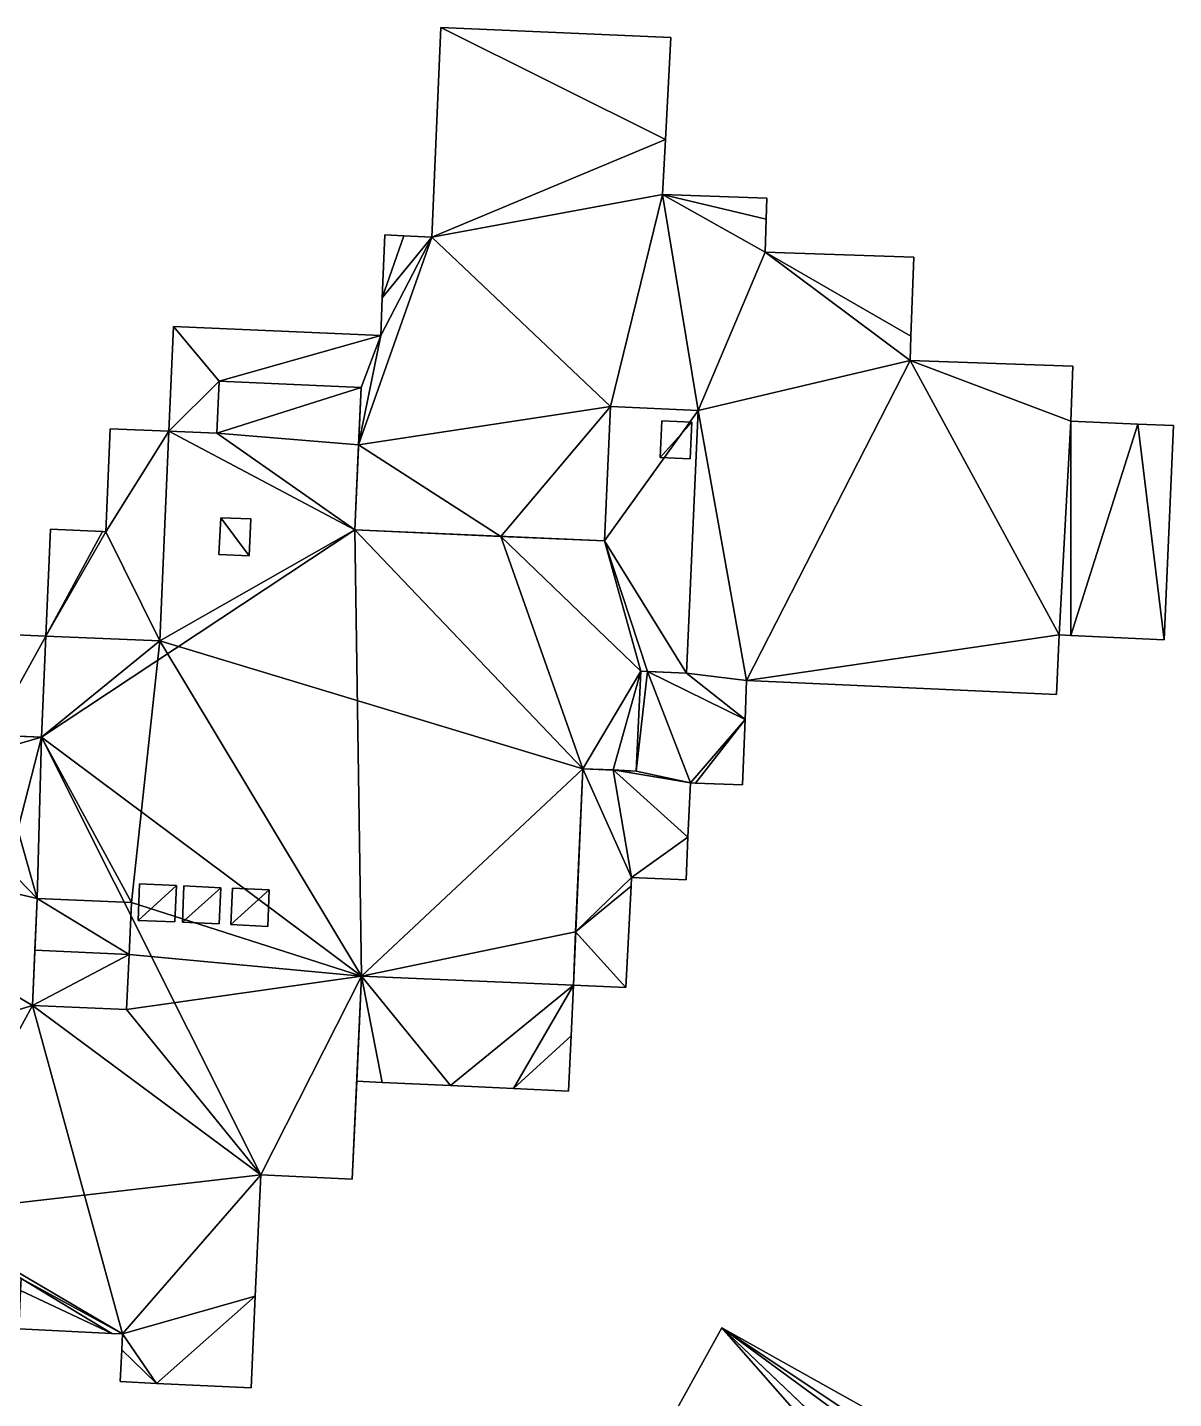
# Model space of a CAD drawing. Extents: x 2679264 to 2679716, y 1246766 to 1247183.
# Drawn here: x 2679634.96 to 2679673.5, y 1246978.55 to 1247024.66 of the extents above; entities that cross this region are included whole.
import ezdxf

# ---------------------------------------------------------------- set-up
doc = ezdxf.new("R2010")
doc.units = 0

msp = doc.modelspace()

# ---------------------------------------------------------------- linework, layer by layer
for points in [[(2679648.86, 1247024.66, 450.528), (2679656.41, 1247020.89, 450.528), (2679648.56, 1247017.61, 450.528)], [(2679648.86, 1247024.66, 450.528), (2679648.56, 1247017.61, 450.528), (2679648.56, 1247017.61, 436.413)], [(2679648.86, 1247024.66, 436.413), (2679648.86, 1247024.66, 450.528), (2679648.56, 1247017.61, 436.413)], [(2679656.41, 1247020.89, 436.413), (2679648.86, 1247024.66, 436.413), (2679648.56, 1247017.61, 436.413)], [(2679656.59, 1247024.32, 450.528), (2679656.41, 1247020.89, 450.528), (2679648.86, 1247024.66, 450.528)], [(2679656.59, 1247024.32, 450.528), (2679648.86, 1247024.66, 450.528), (2679648.86, 1247024.66, 436.413)], [(2679656.59, 1247024.32, 436.413), (2679656.59, 1247024.32, 450.528), (2679648.86, 1247024.66, 436.413)], [(2679656.41, 1247020.89, 436.413), (2679656.59, 1247024.32, 436.413), (2679648.86, 1247024.66, 436.413)], [(2679656.41, 1247020.89, 450.528), (2679656.59, 1247024.32, 450.528), (2679656.59, 1247024.32, 436.413)], [(2679656.41, 1247020.89, 436.413), (2679656.41, 1247020.89, 450.528), (2679656.59, 1247024.32, 436.413)], [(2679656.41, 1247020.89, 450.528), (2679656.31, 1247019.04, 450.528), (2679648.56, 1247017.61, 450.528)], [(2679656.31, 1247019.04, 436.413), (2679656.41, 1247020.89, 436.413), (2679648.56, 1247017.61, 436.413)], [(2679656.31, 1247019.04, 450.528), (2679656.41, 1247020.89, 450.528), (2679656.41, 1247020.89, 436.413)], [(2679656.31, 1247019.04, 436.413), (2679656.31, 1247019.04, 450.528), (2679656.41, 1247020.89, 436.413)], [(2679648.56, 1247017.61, 450.528), (2679656.31, 1247019.04, 450.528), (2679654.56, 1247011.91, 450.528)], [(2679654.56, 1247011.91, 436.413), (2679656.31, 1247019.04, 436.413), (2679648.56, 1247017.61, 436.413)], [(2679654.56, 1247011.91, 450.528), (2679656.31, 1247019.04, 450.528), (2679657.51, 1247011.78, 450.528)], [(2679654.56, 1247011.91, 436.413), (2679657.51, 1247011.78, 436.413), (2679656.31, 1247019.04, 436.413)], [(2679659.8, 1247018.21, 450.528), (2679659.77, 1247017.1, 450.528), (2679656.31, 1247019.04, 450.528)], [(2679656.31, 1247019.04, 450.528), (2679659.77, 1247017.1, 450.528), (2679657.51, 1247011.78, 450.528)], [(2679659.82, 1247018.92, 450.528), (2679659.8, 1247018.21, 450.528), (2679656.31, 1247019.04, 450.528)], [(2679659.82, 1247018.92, 450.528), (2679656.31, 1247019.04, 450.528), (2679656.31, 1247019.04, 436.413)], [(2679659.82, 1247018.92, 436.413), (2679659.82, 1247018.92, 450.528), (2679656.31, 1247019.04, 436.413)], [(2679657.51, 1247011.78, 436.413), (2679659.77, 1247017.1, 436.413), (2679656.31, 1247019.04, 436.413)], [(2679659.77, 1247017.1, 436.413), (2679659.8, 1247018.21, 436.413), (2679656.31, 1247019.04, 436.413)], [(2679659.8, 1247018.21, 436.413), (2679659.82, 1247018.92, 436.413), (2679656.31, 1247019.04, 436.413)], [(2679659.8, 1247018.21, 450.528), (2679659.82, 1247018.92, 450.528), (2679659.82, 1247018.92, 436.413)], [(2679659.8, 1247018.21, 436.413), (2679659.8, 1247018.21, 450.528), (2679659.82, 1247018.92, 436.413)], [(2679659.77, 1247017.1, 450.528), (2679659.8, 1247018.21, 450.528), (2679659.8, 1247018.21, 436.413)], [(2679659.77, 1247017.1, 436.413), (2679659.77, 1247017.1, 450.528), (2679659.8, 1247018.21, 436.413)], [(2679646.84, 1247014.3, 450.528), (2679648.56, 1247017.61, 450.528), (2679646.09, 1247010.62, 450.528)], [(2679646.09, 1247010.62, 450.528), (2679648.56, 1247017.61, 450.528), (2679654.56, 1247011.91, 450.528)], [(2679646.09, 1247010.62, 436.413), (2679654.56, 1247011.91, 436.413), (2679648.56, 1247017.61, 436.413)], [(2679646.09, 1247010.62, 436.413), (2679648.56, 1247017.61, 436.413), (2679646.84, 1247014.3, 436.413)], [(2679646.89, 1247015.57, 450.528), (2679648.56, 1247017.61, 450.528), (2679646.84, 1247014.3, 450.528)], [(2679648.56, 1247017.61, 436.413), (2679646.89, 1247015.57, 436.413), (2679646.84, 1247014.3, 436.413)], [(2679646.98, 1247017.68, 450.528), (2679647.62, 1247017.65, 450.528), (2679646.89, 1247015.57, 450.528)], [(2679646.98, 1247017.68, 450.528), (2679646.89, 1247015.57, 450.528), (2679646.89, 1247015.57, 436.413)], [(2679646.98, 1247017.68, 436.413), (2679646.98, 1247017.68, 450.528), (2679646.89, 1247015.57, 436.413)], [(2679647.62, 1247017.65, 436.413), (2679646.98, 1247017.68, 436.413), (2679646.89, 1247015.57, 436.413)], [(2679647.62, 1247017.65, 450.528), (2679648.56, 1247017.61, 450.528), (2679646.89, 1247015.57, 450.528)], [(2679648.56, 1247017.61, 436.413), (2679647.62, 1247017.65, 436.413), (2679646.89, 1247015.57, 436.413)], [(2679647.62, 1247017.65, 450.528), (2679646.98, 1247017.68, 450.528), (2679646.98, 1247017.68, 436.413)], [(2679647.62, 1247017.65, 436.413), (2679647.62, 1247017.65, 450.528), (2679646.98, 1247017.68, 436.413)], [(2679648.56, 1247017.61, 450.528), (2679647.62, 1247017.65, 450.528), (2679647.62, 1247017.65, 436.413)], [(2679648.56, 1247017.61, 436.413), (2679648.56, 1247017.61, 450.528), (2679647.62, 1247017.65, 436.413)], [(2679659.77, 1247017.1, 450.528), (2679664.64, 1247013.46, 450.528), (2679657.51, 1247011.78, 450.528)], [(2679657.51, 1247011.78, 436.413), (2679664.64, 1247013.46, 436.413), (2679659.77, 1247017.1, 436.413)], [(2679664.67, 1247014.28, 450.528), (2679664.64, 1247013.46, 450.528), (2679659.77, 1247017.1, 450.528)], [(2679664.77, 1247016.93, 450.528), (2679664.67, 1247014.28, 450.528), (2679659.77, 1247017.1, 450.528)], [(2679664.77, 1247016.93, 450.528), (2679659.77, 1247017.1, 450.528), (2679659.77, 1247017.1, 436.413)], [(2679664.77, 1247016.93, 436.413), (2679664.77, 1247016.93, 450.528), (2679659.77, 1247017.1, 436.413)], [(2679664.64, 1247013.46, 436.413), (2679664.67, 1247014.28, 436.413), (2679659.77, 1247017.1, 436.413)], [(2679664.67, 1247014.28, 436.413), (2679664.77, 1247016.93, 436.413), (2679659.77, 1247017.1, 436.413)], [(2679664.67, 1247014.28, 450.528), (2679664.77, 1247016.93, 450.528), (2679664.77, 1247016.93, 436.413)], [(2679664.67, 1247014.28, 436.413), (2679664.67, 1247014.28, 450.528), (2679664.77, 1247016.93, 436.413)], [(2679646.89, 1247015.57, 450.528), (2679646.84, 1247014.3, 450.528), (2679646.84, 1247014.3, 436.413)], [(2679646.89, 1247015.57, 436.413), (2679646.89, 1247015.57, 450.528), (2679646.84, 1247014.3, 436.413)], [(2679639.71, 1247011.08, 450.528), (2679639.87, 1247014.6, 450.528), (2679641.41, 1247012.76, 450.528)], [(2679639.87, 1247014.6, 450.528), (2679639.71, 1247011.08, 450.528), (2679639.71, 1247011.08, 436.413)], [(2679639.87, 1247014.6, 436.413), (2679639.87, 1247014.6, 450.528), (2679639.71, 1247011.08, 436.413)], [(2679639.87, 1247014.6, 436.413), (2679639.71, 1247011.08, 436.413), (2679641.41, 1247012.76, 436.413)], [(2679639.87, 1247014.6, 450.528), (2679646.84, 1247014.3, 450.528), (2679641.41, 1247012.76, 450.528)], [(2679646.84, 1247014.3, 450.528), (2679639.87, 1247014.6, 450.528), (2679639.87, 1247014.6, 436.413)], [(2679646.84, 1247014.3, 436.413), (2679646.84, 1247014.3, 450.528), (2679639.87, 1247014.6, 436.413)], [(2679646.84, 1247014.3, 436.413), (2679639.87, 1247014.6, 436.413), (2679641.41, 1247012.76, 436.413)], [(2679641.41, 1247012.76, 450.528), (2679646.84, 1247014.3, 450.528), (2679646.18, 1247012.55, 450.528)], [(2679646.18, 1247012.55, 436.413), (2679646.84, 1247014.3, 436.413), (2679641.41, 1247012.76, 436.413)], [(2679646.18, 1247012.55, 450.528), (2679646.84, 1247014.3, 450.528), (2679646.09, 1247010.62, 450.528)], [(2679646.18, 1247012.55, 436.413), (2679646.09, 1247010.62, 436.413), (2679646.84, 1247014.3, 436.413)], [(2679664.64, 1247013.46, 450.528), (2679664.67, 1247014.28, 450.528), (2679664.67, 1247014.28, 436.413)], [(2679664.64, 1247013.46, 436.413), (2679664.64, 1247013.46, 450.528), (2679664.67, 1247014.28, 436.413)], [(2679657.51, 1247011.78, 450.528), (2679664.64, 1247013.46, 450.528), (2679659.14, 1247002.7, 450.528)], [(2679657.51, 1247011.78, 436.413), (2679659.14, 1247002.7, 436.413), (2679664.64, 1247013.46, 436.413)], [(2679659.14, 1247002.7, 450.528), (2679664.64, 1247013.46, 450.528), (2679669.65, 1247004.23, 450.528)], [(2679659.14, 1247002.7, 436.413), (2679669.65, 1247004.23, 436.413), (2679664.64, 1247013.46, 436.413)], [(2679670.11, 1247013.27, 450.528), (2679670.05, 1247011.42, 450.528), (2679664.64, 1247013.46, 450.528)], [(2679664.64, 1247013.46, 450.528), (2679670.05, 1247011.42, 450.528), (2679669.65, 1247004.23, 450.528)], [(2679670.11, 1247013.27, 450.528), (2679664.64, 1247013.46, 450.528), (2679664.64, 1247013.46, 436.413)], [(2679670.11, 1247013.27, 436.413), (2679670.11, 1247013.27, 450.528), (2679664.64, 1247013.46, 436.413)], [(2679669.65, 1247004.23, 436.413), (2679670.05, 1247011.42, 436.413), (2679664.64, 1247013.46, 436.413)], [(2679670.05, 1247011.42, 436.413), (2679670.11, 1247013.27, 436.413), (2679664.64, 1247013.46, 436.413)], [(2679670.05, 1247011.42, 450.528), (2679670.11, 1247013.27, 450.528), (2679670.11, 1247013.27, 436.413)], [(2679670.05, 1247011.42, 436.413), (2679670.05, 1247011.42, 450.528), (2679670.11, 1247013.27, 436.413)], [(2679641.33, 1247011.01, 450.528), (2679639.71, 1247011.08, 450.528), (2679641.41, 1247012.76, 450.528)], [(2679639.71, 1247011.08, 436.413), (2679641.33, 1247011.01, 436.413), (2679641.41, 1247012.76, 436.413)], [(2679641.41, 1247012.76, 453.319), (2679646.18, 1247012.55, 453.319), (2679641.33, 1247011.01, 453.319)], [(2679641.41, 1247012.76, 450.528), (2679641.41, 1247012.76, 453.319), (2679641.33, 1247011.01, 453.319)], [(2679641.33, 1247011.01, 450.528), (2679641.41, 1247012.76, 450.528), (2679641.33, 1247011.01, 453.319)], [(2679646.18, 1247012.55, 436.413), (2679641.41, 1247012.76, 436.413), (2679641.33, 1247011.01, 436.413)], [(2679646.18, 1247012.55, 450.528), (2679646.18, 1247012.55, 453.319), (2679641.41, 1247012.76, 453.319)], [(2679641.41, 1247012.76, 450.528), (2679646.18, 1247012.55, 450.528), (2679641.41, 1247012.76, 453.319)], [(2679646.09, 1247010.62, 453.319), (2679641.33, 1247011.01, 453.319), (2679646.18, 1247012.55, 453.319)], [(2679646.09, 1247010.62, 436.413), (2679646.18, 1247012.55, 436.413), (2679641.33, 1247011.01, 436.413)], [(2679646.18, 1247012.55, 450.528), (2679645.97, 1247007.76, 450.528), (2679645.97, 1247007.76, 453.319)], [(2679646.18, 1247012.55, 453.319), (2679646.18, 1247012.55, 450.528), (2679645.97, 1247007.76, 453.319)], [(2679650.88, 1247007.54, 450.528), (2679646.09, 1247010.62, 450.528), (2679654.56, 1247011.91, 450.528)], [(2679646.09, 1247010.62, 436.413), (2679650.88, 1247007.54, 436.413), (2679654.56, 1247011.91, 436.413)], [(2679654.36, 1247007.39, 450.528), (2679650.88, 1247007.54, 450.528), (2679654.56, 1247011.91, 450.528)], [(2679650.88, 1247007.54, 436.413), (2679654.36, 1247007.39, 436.413), (2679654.56, 1247011.91, 436.413)], [(2679654.56, 1247011.91, 453.319), (2679657.51, 1247011.78, 453.319), (2679654.36, 1247007.39, 453.319)], [(2679654.56, 1247011.91, 450.528), (2679654.56, 1247011.91, 453.319), (2679654.36, 1247007.39, 453.319)], [(2679654.36, 1247007.39, 450.528), (2679654.56, 1247011.91, 450.528), (2679654.36, 1247007.39, 453.319)], [(2679657.51, 1247011.78, 436.413), (2679654.56, 1247011.91, 436.413), (2679654.36, 1247007.39, 436.413)], [(2679657.51, 1247011.78, 453.319), (2679657.12, 1247002.95, 453.319), (2679654.36, 1247007.39, 453.319)], [(2679657.12, 1247002.95, 436.413), (2679657.51, 1247011.78, 436.413), (2679654.36, 1247007.39, 436.413)], [(2679657.51, 1247011.78, 450.528), (2679657.51, 1247011.78, 453.319), (2679654.56, 1247011.91, 453.319)], [(2679654.56, 1247011.91, 450.528), (2679657.51, 1247011.78, 450.528), (2679654.56, 1247011.91, 453.319)], [(2679657.12, 1247002.95, 450.528), (2679657.51, 1247011.78, 450.528), (2679659.14, 1247002.7, 450.528)], [(2679657.51, 1247011.78, 436.413), (2679657.12, 1247002.95, 436.413), (2679659.14, 1247002.7, 436.413)], [(2679657.12, 1247002.95, 450.528), (2679657.12, 1247002.95, 453.319), (2679657.51, 1247011.78, 453.319)], [(2679657.51, 1247011.78, 450.528), (2679657.12, 1247002.95, 450.528), (2679657.51, 1247011.78, 453.319)], [(2679656.23, 1247010.2, 453.89), (2679656.29, 1247011.43, 453.89), (2679657.3, 1247011.39, 453.89)], [(2679656.23, 1247010.2, 453.89), (2679656.29, 1247011.43, 453.319), (2679656.29, 1247011.43, 453.89)], [(2679656.23, 1247010.2, 453.89), (2679656.23, 1247010.2, 453.319), (2679656.29, 1247011.43, 453.319)], [(2679657.24, 1247010.15, 453.89), (2679656.23, 1247010.2, 453.89), (2679657.3, 1247011.39, 453.89)], [(2679656.29, 1247011.43, 453.89), (2679657.3, 1247011.39, 453.319), (2679657.3, 1247011.39, 453.89)], [(2679656.29, 1247011.43, 453.89), (2679656.29, 1247011.43, 453.319), (2679657.3, 1247011.39, 453.319)], [(2679657.3, 1247011.39, 453.89), (2679657.24, 1247010.15, 453.319), (2679657.24, 1247010.15, 453.89)], [(2679657.3, 1247011.39, 453.89), (2679657.3, 1247011.39, 453.319), (2679657.24, 1247010.15, 453.319)], [(2679669.65, 1247004.23, 450.528), (2679670.05, 1247011.42, 450.528), (2679670.05, 1247004.21, 450.528)], [(2679669.65, 1247004.23, 436.413), (2679670.05, 1247004.21, 436.413), (2679670.05, 1247011.42, 436.413)], [(2679670.05, 1247011.42, 450.528), (2679672.3, 1247011.32, 450.528), (2679670.05, 1247004.21, 450.528)], [(2679672.3, 1247011.32, 450.528), (2679670.05, 1247011.42, 450.528), (2679670.05, 1247011.42, 436.413)], [(2679672.3, 1247011.32, 436.413), (2679672.3, 1247011.32, 450.528), (2679670.05, 1247011.42, 436.413)], [(2679670.05, 1247004.21, 436.413), (2679672.3, 1247011.32, 436.413), (2679670.05, 1247011.42, 436.413)], [(2679670.05, 1247004.21, 450.528), (2679672.3, 1247011.32, 450.528), (2679673.18, 1247004.07, 450.528)], [(2679670.05, 1247004.21, 436.413), (2679673.18, 1247004.07, 436.413), (2679672.3, 1247011.32, 436.413)], [(2679672.3, 1247011.32, 450.528), (2679673.5, 1247011.27, 450.528), (2679673.18, 1247004.07, 450.528)], [(2679673.5, 1247011.27, 450.528), (2679672.3, 1247011.32, 450.528), (2679672.3, 1247011.32, 436.413)], [(2679673.5, 1247011.27, 436.413), (2679673.5, 1247011.27, 450.528), (2679672.3, 1247011.32, 436.413)], [(2679673.18, 1247004.07, 436.413), (2679673.5, 1247011.27, 436.413), (2679672.3, 1247011.32, 436.413)], [(2679637.59, 1247007.7, 450.528), (2679637.74, 1247011.16, 450.528), (2679639.71, 1247011.08, 450.528)], [(2679637.74, 1247011.16, 450.528), (2679637.59, 1247007.7, 450.528), (2679637.59, 1247007.7, 436.413)], [(2679637.74, 1247011.16, 436.413), (2679637.74, 1247011.16, 450.528), (2679637.59, 1247007.7, 436.413)], [(2679639.71, 1247011.08, 436.413), (2679637.74, 1247011.16, 436.413), (2679637.59, 1247007.7, 436.413)], [(2679639.41, 1247004.03, 450.528), (2679637.59, 1247007.7, 450.528), (2679639.71, 1247011.08, 450.528)], [(2679639.41, 1247004.03, 436.413), (2679639.71, 1247011.08, 436.413), (2679637.59, 1247007.7, 436.413)], [(2679639.71, 1247011.08, 450.528), (2679637.74, 1247011.16, 450.528), (2679637.74, 1247011.16, 436.413)], [(2679639.71, 1247011.08, 436.413), (2679639.71, 1247011.08, 450.528), (2679637.74, 1247011.16, 436.413)], [(2679639.41, 1247004.03, 453.319), (2679639.71, 1247011.08, 453.319), (2679645.97, 1247007.76, 453.319)], [(2679639.71, 1247011.08, 450.528), (2679639.71, 1247011.08, 453.319), (2679639.41, 1247004.03, 453.319)], [(2679639.41, 1247004.03, 450.528), (2679639.71, 1247011.08, 450.528), (2679639.41, 1247004.03, 453.319)], [(2679645.97, 1247007.76, 436.413), (2679639.71, 1247011.08, 436.413), (2679639.41, 1247004.03, 436.413)], [(2679639.71, 1247011.08, 453.319), (2679641.33, 1247011.01, 453.319), (2679645.97, 1247007.76, 453.319)], [(2679641.33, 1247011.01, 450.528), (2679641.33, 1247011.01, 453.319), (2679639.71, 1247011.08, 453.319)], [(2679639.71, 1247011.08, 450.528), (2679641.33, 1247011.01, 450.528), (2679639.71, 1247011.08, 453.319)], [(2679645.97, 1247007.76, 436.413), (2679641.33, 1247011.01, 436.413), (2679639.71, 1247011.08, 436.413)], [(2679641.33, 1247011.01, 453.319), (2679646.09, 1247010.62, 453.319), (2679645.97, 1247007.76, 453.319)], [(2679645.97, 1247007.76, 436.413), (2679646.09, 1247010.62, 436.413), (2679641.33, 1247011.01, 436.413)], [(2679673.18, 1247004.07, 450.528), (2679673.5, 1247011.27, 450.528), (2679673.5, 1247011.27, 436.413)], [(2679673.18, 1247004.07, 436.413), (2679673.18, 1247004.07, 450.528), (2679673.5, 1247011.27, 436.413)], [(2679645.97, 1247007.76, 450.528), (2679646.09, 1247010.62, 450.528), (2679650.88, 1247007.54, 450.528)], [(2679646.09, 1247010.62, 436.413), (2679645.97, 1247007.76, 436.413), (2679650.88, 1247007.54, 436.413)], [(2679657.24, 1247010.15, 453.89), (2679656.23, 1247010.2, 453.319), (2679656.23, 1247010.2, 453.89)], [(2679657.24, 1247010.15, 453.89), (2679657.24, 1247010.15, 453.319), (2679656.23, 1247010.2, 453.319)], [(2679641.4, 1247006.93, 453.89), (2679641.46, 1247008.17, 453.89), (2679642.41, 1247006.89, 453.89)], [(2679641.4, 1247006.93, 453.89), (2679641.46, 1247008.17, 453.319), (2679641.46, 1247008.17, 453.89)], [(2679641.4, 1247006.93, 453.89), (2679641.4, 1247006.93, 453.319), (2679641.46, 1247008.17, 453.319)], [(2679641.46, 1247008.17, 453.89), (2679642.47, 1247008.13, 453.89), (2679642.41, 1247006.89, 453.89)], [(2679641.46, 1247008.17, 453.89), (2679642.47, 1247008.13, 453.319), (2679642.47, 1247008.13, 453.89)], [(2679641.46, 1247008.17, 453.89), (2679641.46, 1247008.17, 453.319), (2679642.47, 1247008.13, 453.319)], [(2679642.47, 1247008.13, 453.89), (2679642.41, 1247006.89, 453.319), (2679642.41, 1247006.89, 453.89)], [(2679642.47, 1247008.13, 453.89), (2679642.47, 1247008.13, 453.319), (2679642.41, 1247006.89, 453.319)], [(2679646.19, 1246992.75, 436.413), (2679645.97, 1247007.76, 436.413), (2679635.43, 1247000.79, 436.413)], [(2679645.97, 1247007.76, 436.413), (2679639.41, 1247004.03, 436.413), (2679635.43, 1247000.79, 436.413)], [(2679635.73, 1247007.79, 450.528), (2679637.48, 1247007.71, 450.528), (2679635.58, 1247004.19, 450.528)], [(2679635.73, 1247007.79, 450.528), (2679635.58, 1247004.19, 450.528), (2679635.73, 1247007.79, 436.413)], [(2679635.58, 1247004.19, 450.528), (2679635.58, 1247004.19, 436.413), (2679635.73, 1247007.79, 436.413)], [(2679635.58, 1247004.19, 436.413), (2679637.48, 1247007.71, 436.413), (2679635.73, 1247007.79, 436.413)], [(2679637.48, 1247007.71, 450.528), (2679637.59, 1247007.7, 450.528), (2679635.58, 1247004.19, 450.528)], [(2679635.58, 1247004.19, 436.413), (2679637.59, 1247007.7, 436.413), (2679637.48, 1247007.71, 436.413)], [(2679635.58, 1247004.19, 450.528), (2679637.59, 1247007.7, 450.528), (2679639.41, 1247004.03, 450.528)], [(2679635.58, 1247004.19, 436.413), (2679639.41, 1247004.03, 436.413), (2679637.59, 1247007.7, 436.413)], [(2679637.48, 1247007.71, 450.528), (2679635.73, 1247007.79, 450.528), (2679635.73, 1247007.79, 436.413)], [(2679637.48, 1247007.71, 436.413), (2679637.48, 1247007.71, 450.528), (2679635.73, 1247007.79, 436.413)], [(2679637.59, 1247007.7, 450.528), (2679637.48, 1247007.71, 450.528), (2679637.48, 1247007.71, 436.413)], [(2679637.59, 1247007.7, 436.413), (2679637.59, 1247007.7, 450.528), (2679637.48, 1247007.71, 436.413)], [(2679645.97, 1247007.76, 453.319), (2679653.63, 1246999.73, 453.319), (2679639.41, 1247004.03, 453.319)], [(2679653.63, 1246999.73, 453.319), (2679645.97, 1247007.76, 453.319), (2679650.88, 1247007.54, 453.319)], [(2679645.97, 1247007.76, 450.528), (2679654.36, 1247007.39, 450.528), (2679654.36, 1247007.39, 453.319)], [(2679645.97, 1247007.76, 453.319), (2679645.97, 1247007.76, 450.528), (2679654.36, 1247007.39, 453.319)], [(2679646.19, 1246992.75, 436.413), (2679653.63, 1246999.73, 436.413), (2679645.97, 1247007.76, 436.413)], [(2679653.63, 1246999.73, 436.413), (2679650.88, 1247007.54, 436.413), (2679645.97, 1247007.76, 436.413)], [(2679655.58, 1247003.01, 453.319), (2679650.88, 1247007.54, 453.319), (2679654.36, 1247007.39, 453.319)], [(2679650.88, 1247007.54, 453.319), (2679655.58, 1247003.01, 453.319), (2679653.63, 1246999.73, 453.319)], [(2679653.63, 1246999.73, 436.413), (2679655.58, 1247003.01, 436.413), (2679650.88, 1247007.54, 436.413)], [(2679655.58, 1247003.01, 436.413), (2679654.36, 1247007.39, 436.413), (2679650.88, 1247007.54, 436.413)], [(2679655.81, 1247003, 453.319), (2679655.58, 1247003.01, 453.319), (2679654.36, 1247007.39, 453.319)], [(2679657.12, 1247002.95, 453.319), (2679655.81, 1247003, 453.319), (2679654.36, 1247007.39, 453.319)], [(2679655.58, 1247003.01, 436.413), (2679655.81, 1247003, 436.413), (2679654.36, 1247007.39, 436.413)], [(2679655.81, 1247003, 436.413), (2679657.12, 1247002.95, 436.413), (2679654.36, 1247007.39, 436.413)], [(2679642.41, 1247006.89, 453.89), (2679641.4, 1247006.93, 453.319), (2679641.4, 1247006.93, 453.89)], [(2679642.41, 1247006.89, 453.89), (2679642.41, 1247006.89, 453.319), (2679641.4, 1247006.93, 453.319)], [(2679633.82, 1247004.27, 450.528), (2679635.58, 1247004.19, 450.528), (2679633.73, 1247000.86, 450.528)], [(2679635.58, 1247004.19, 436.413), (2679633.82, 1247004.27, 436.413), (2679633.73, 1247000.86, 436.413)], [(2679635.58, 1247004.19, 450.528), (2679635.43, 1247000.79, 450.528), (2679633.73, 1247000.86, 450.528)], [(2679635.58, 1247004.19, 436.413), (2679633.73, 1247000.86, 436.413), (2679635.43, 1247000.79, 436.413)], [(2679635.58, 1247004.19, 450.528), (2679633.82, 1247004.27, 450.528), (2679633.82, 1247004.27, 436.413)], [(2679635.58, 1247004.19, 436.413), (2679635.58, 1247004.19, 450.528), (2679633.82, 1247004.27, 436.413)], [(2679639.41, 1247004.03, 453.319), (2679635.43, 1247000.79, 453.319), (2679635.58, 1247004.19, 453.319)], [(2679635.58, 1247004.19, 450.528), (2679635.58, 1247004.19, 453.319), (2679635.43, 1247000.79, 453.319)], [(2679635.43, 1247000.79, 450.528), (2679635.58, 1247004.19, 450.528), (2679635.43, 1247000.79, 453.319)], [(2679639.41, 1247004.03, 436.413), (2679635.58, 1247004.19, 436.413), (2679635.43, 1247000.79, 436.413)], [(2679638.46, 1246995.23, 453.319), (2679635.43, 1247000.79, 453.319), (2679639.41, 1247004.03, 453.319)], [(2679639.41, 1247004.03, 450.528), (2679639.41, 1247004.03, 453.319), (2679635.58, 1247004.19, 453.319)], [(2679635.58, 1247004.19, 450.528), (2679639.41, 1247004.03, 450.528), (2679635.58, 1247004.19, 453.319)], [(2679639.41, 1247004.03, 453.319), (2679646.19, 1246992.75, 453.319), (2679638.46, 1246995.23, 453.319)], [(2679646.19, 1246992.75, 453.319), (2679639.41, 1247004.03, 453.319), (2679653.63, 1246999.73, 453.319)], [(2679669.56, 1247002.23, 450.528), (2679659.14, 1247002.7, 450.528), (2679669.65, 1247004.23, 450.528)], [(2679659.14, 1247002.7, 436.413), (2679669.56, 1247002.23, 436.413), (2679669.65, 1247004.23, 436.413)], [(2679669.56, 1247002.23, 450.528), (2679669.65, 1247004.23, 450.528), (2679669.65, 1247004.23, 436.413)], [(2679669.56, 1247002.23, 436.413), (2679669.56, 1247002.23, 450.528), (2679669.65, 1247004.23, 436.413)], [(2679669.65, 1247004.23, 450.528), (2679670.05, 1247004.21, 450.528), (2679670.05, 1247004.21, 436.413)], [(2679669.65, 1247004.23, 436.413), (2679669.65, 1247004.23, 450.528), (2679670.05, 1247004.21, 436.413)], [(2679670.05, 1247004.21, 450.528), (2679673.18, 1247004.07, 450.528), (2679673.18, 1247004.07, 436.413)], [(2679670.05, 1247004.21, 436.413), (2679670.05, 1247004.21, 450.528), (2679673.18, 1247004.07, 436.413)], [(2679654.65, 1246999.69, 453.319), (2679653.63, 1246999.73, 453.319), (2679655.58, 1247003.01, 453.319)], [(2679653.63, 1246999.73, 436.413), (2679654.65, 1246999.69, 436.413), (2679655.58, 1247003.01, 436.413)], [(2679655.43, 1246999.65, 453.319), (2679654.65, 1246999.69, 453.319), (2679655.58, 1247003.01, 453.319)], [(2679654.65, 1246999.69, 436.413), (2679655.43, 1246999.65, 436.413), (2679655.58, 1247003.01, 436.413)], [(2679655.58, 1247003.01, 450.528), (2679655.81, 1247003, 450.528), (2679655.43, 1246999.65, 450.528)], [(2679655.81, 1247003, 436.413), (2679655.58, 1247003.01, 436.413), (2679655.43, 1246999.65, 436.413)], [(2679655.43, 1246999.65, 450.528), (2679655.43, 1246999.65, 453.319), (2679655.58, 1247003.01, 453.319)], [(2679655.58, 1247003.01, 450.528), (2679655.43, 1246999.65, 450.528), (2679655.58, 1247003.01, 453.319)], [(2679655.43, 1246999.65, 450.528), (2679655.81, 1247003, 450.528), (2679657.25, 1246999.26, 450.528)], [(2679655.81, 1247003, 436.413), (2679655.43, 1246999.65, 436.413), (2679657.25, 1246999.26, 436.413)], [(2679657.12, 1247002.95, 450.528), (2679655.58, 1247003.01, 450.528), (2679655.58, 1247003.01, 453.319)], [(2679657.12, 1247002.95, 453.319), (2679657.12, 1247002.95, 450.528), (2679655.58, 1247003.01, 453.319)], [(2679655.81, 1247003, 450.528), (2679657.12, 1247002.95, 450.528), (2679659.09, 1247001.39, 450.528)], [(2679657.25, 1246999.26, 450.528), (2679655.81, 1247003, 450.528), (2679659.09, 1247001.39, 450.528)], [(2679657.12, 1247002.95, 436.413), (2679655.81, 1247003, 436.413), (2679659.09, 1247001.39, 436.413)], [(2679655.81, 1247003, 436.413), (2679657.25, 1246999.26, 436.413), (2679659.09, 1247001.39, 436.413)], [(2679659.09, 1247001.39, 450.528), (2679657.12, 1247002.95, 450.528), (2679659.14, 1247002.7, 450.528)], [(2679657.12, 1247002.95, 436.413), (2679659.09, 1247001.39, 436.413), (2679659.14, 1247002.7, 436.413)], [(2679659.09, 1247001.39, 450.528), (2679659.14, 1247002.7, 450.528), (2679659.14, 1247002.7, 436.413)], [(2679659.09, 1247001.39, 436.413), (2679659.09, 1247001.39, 450.528), (2679659.14, 1247002.7, 436.413)], [(2679659.14, 1247002.7, 450.528), (2679669.56, 1247002.23, 450.528), (2679669.56, 1247002.23, 436.413)], [(2679659.14, 1247002.7, 436.413), (2679659.14, 1247002.7, 450.528), (2679669.56, 1247002.23, 436.413)], [(2679625.12, 1247001.24, 453.319), (2679633.73, 1247000.86, 450.528), (2679635.43, 1247000.79, 453.319)], [(2679657.42, 1246999.25, 450.528), (2679657.25, 1246999.26, 450.528), (2679659.09, 1247001.39, 450.528)], [(2679657.25, 1246999.26, 436.413), (2679657.42, 1246999.25, 436.413), (2679659.09, 1247001.39, 436.413)], [(2679659, 1246999.19, 450.528), (2679657.42, 1246999.25, 450.528), (2679659.09, 1247001.39, 450.528)], [(2679657.42, 1246999.25, 436.413), (2679659, 1246999.19, 436.413), (2679659.09, 1247001.39, 436.413)], [(2679659, 1246999.19, 450.528), (2679659.09, 1247001.39, 450.528), (2679659.09, 1247001.39, 436.413)], [(2679659, 1246999.19, 436.413), (2679659, 1246999.19, 450.528), (2679659.09, 1247001.39, 436.413)], [(2679624.98, 1246997.77, 453.319), (2679629.79, 1247001.04, 453.319), (2679635.29, 1246995.37, 453.319)], [(2679635.43, 1247000.79, 436.413), (2679633.73, 1247000.86, 436.413), (2679624.98, 1246997.77, 436.413)], [(2679631.31, 1246984.75, 436.413), (2679635.43, 1247000.79, 436.413), (2679624.98, 1246997.77, 436.413)], [(2679635.29, 1246995.37, 453.319), (2679629.79, 1247001.04, 453.319), (2679633.73, 1247000.86, 453.319)], [(2679631.31, 1246984.75, 436.413), (2679642.81, 1246986.07, 436.413), (2679635.43, 1247000.79, 436.413)], [(2679635.29, 1246995.37, 453.319), (2679633.73, 1247000.86, 453.319), (2679635.43, 1247000.79, 453.319)], [(2679633.73, 1247000.86, 450.528), (2679635.43, 1247000.79, 450.528), (2679635.43, 1247000.79, 453.319)], [(2679638.46, 1246995.23, 453.319), (2679635.29, 1246995.37, 453.319), (2679635.43, 1247000.79, 453.319)], [(2679642.81, 1246986.07, 436.413), (2679646.19, 1246992.75, 436.413), (2679635.43, 1247000.79, 436.413)], [(2679653.39, 1246994.25, 453.319), (2679646.19, 1246992.75, 453.319), (2679653.63, 1246999.73, 453.319)], [(2679646.19, 1246992.75, 436.413), (2679653.39, 1246994.25, 436.413), (2679653.63, 1246999.73, 436.413)], [(2679653.63, 1246999.73, 450.528), (2679653.32, 1246992.45, 450.528), (2679653.32, 1246992.45, 453.319)], [(2679653.63, 1246999.73, 453.319), (2679653.63, 1246999.73, 450.528), (2679653.32, 1246992.45, 453.319)], [(2679653.39, 1246994.25, 450.528), (2679653.63, 1246999.73, 450.528), (2679655.27, 1246996.07, 450.528)], [(2679653.63, 1246999.73, 436.413), (2679653.39, 1246994.25, 436.413), (2679655.27, 1246996.07, 436.413)], [(2679653.63, 1246999.73, 450.528), (2679654.65, 1246999.69, 450.528), (2679655.27, 1246996.07, 450.528)], [(2679654.65, 1246999.69, 436.413), (2679653.63, 1246999.73, 436.413), (2679655.27, 1246996.07, 436.413)], [(2679655.43, 1246999.65, 450.528), (2679653.63, 1246999.73, 450.528), (2679653.63, 1246999.73, 453.319)], [(2679655.43, 1246999.65, 453.319), (2679655.43, 1246999.65, 450.528), (2679653.63, 1246999.73, 453.319)], [(2679654.65, 1246999.69, 450.528), (2679655.43, 1246999.65, 450.528), (2679657.25, 1246999.26, 450.528)], [(2679655.27, 1246996.07, 450.528), (2679654.65, 1246999.69, 450.528), (2679657.17, 1246997.43, 450.528)], [(2679657.17, 1246997.43, 450.528), (2679654.65, 1246999.69, 450.528), (2679657.25, 1246999.26, 450.528)], [(2679655.43, 1246999.65, 436.413), (2679654.65, 1246999.69, 436.413), (2679657.25, 1246999.26, 436.413)], [(2679654.65, 1246999.69, 436.413), (2679655.27, 1246996.07, 436.413), (2679657.17, 1246997.43, 436.413)], [(2679654.65, 1246999.69, 436.413), (2679657.17, 1246997.43, 436.413), (2679657.25, 1246999.26, 436.413)], [(2679657.17, 1246997.43, 450.528), (2679657.25, 1246999.26, 450.528), (2679657.25, 1246999.26, 436.413)], [(2679657.17, 1246997.43, 436.413), (2679657.17, 1246997.43, 450.528), (2679657.25, 1246999.26, 436.413)], [(2679657.25, 1246999.26, 450.528), (2679657.42, 1246999.25, 450.528), (2679657.42, 1246999.25, 436.413)], [(2679657.25, 1246999.26, 436.413), (2679657.25, 1246999.26, 450.528), (2679657.42, 1246999.25, 436.413)], [(2679657.42, 1246999.25, 450.528), (2679659, 1246999.19, 450.528), (2679659, 1246999.19, 436.413)], [(2679657.42, 1246999.25, 436.413), (2679657.42, 1246999.25, 450.528), (2679659, 1246999.19, 436.413)], [(2679624.98, 1246997.77, 453.319), (2679635.13, 1246991.77, 453.319), (2679624.3, 1246988.51, 453.319)], [(2679635.29, 1246995.37, 453.319), (2679635.13, 1246991.77, 453.319), (2679624.98, 1246997.77, 453.319)], [(2679657.11, 1246995.99, 450.528), (2679655.27, 1246996.07, 450.528), (2679657.17, 1246997.43, 450.528)], [(2679655.27, 1246996.07, 436.413), (2679657.11, 1246995.99, 436.413), (2679657.17, 1246997.43, 436.413)], [(2679657.11, 1246995.99, 450.528), (2679657.17, 1246997.43, 450.528), (2679657.17, 1246997.43, 436.413)], [(2679657.11, 1246995.99, 436.413), (2679657.11, 1246995.99, 450.528), (2679657.17, 1246997.43, 436.413)], [(2679638.73, 1246995.86, 453.632), (2679639.97, 1246995.8, 453.632), (2679638.68, 1246994.63, 453.632)], [(2679638.68, 1246994.63, 453.632), (2679638.73, 1246995.86, 453.319), (2679638.73, 1246995.86, 453.632)], [(2679638.68, 1246994.63, 453.632), (2679638.68, 1246994.63, 453.319), (2679638.73, 1246995.86, 453.319)], [(2679639.97, 1246995.8, 453.632), (2679639.92, 1246994.58, 453.632), (2679638.68, 1246994.63, 453.632)], [(2679638.73, 1246995.86, 453.632), (2679639.97, 1246995.8, 453.319), (2679639.97, 1246995.8, 453.632)], [(2679638.73, 1246995.86, 453.632), (2679638.73, 1246995.86, 453.319), (2679639.97, 1246995.8, 453.319)], [(2679639.97, 1246995.8, 453.632), (2679639.92, 1246994.58, 453.319), (2679639.92, 1246994.58, 453.632)], [(2679639.97, 1246995.8, 453.632), (2679639.97, 1246995.8, 453.319), (2679639.92, 1246994.58, 453.319)], [(2679640.22, 1246995.79, 453.632), (2679641.46, 1246995.73, 453.632), (2679640.17, 1246994.57, 453.632)], [(2679640.17, 1246994.57, 453.632), (2679640.22, 1246995.79, 453.319), (2679640.22, 1246995.79, 453.632)], [(2679640.17, 1246994.57, 453.632), (2679640.17, 1246994.57, 453.319), (2679640.22, 1246995.79, 453.319)], [(2679641.46, 1246995.73, 453.632), (2679641.41, 1246994.51, 453.632), (2679640.17, 1246994.57, 453.632)], [(2679640.22, 1246995.79, 453.632), (2679641.46, 1246995.73, 453.319), (2679641.46, 1246995.73, 453.632)], [(2679640.22, 1246995.79, 453.632), (2679640.22, 1246995.79, 453.319), (2679641.46, 1246995.73, 453.319)], [(2679641.46, 1246995.73, 453.632), (2679641.41, 1246994.51, 453.319), (2679641.41, 1246994.51, 453.632)], [(2679641.46, 1246995.73, 453.632), (2679641.46, 1246995.73, 453.319), (2679641.41, 1246994.51, 453.319)], [(2679641.85, 1246995.71, 453.632), (2679643.09, 1246995.66, 453.632), (2679641.8, 1246994.49, 453.632)], [(2679641.8, 1246994.49, 453.632), (2679641.85, 1246995.71, 453.319), (2679641.85, 1246995.71, 453.632)], [(2679641.8, 1246994.49, 453.632), (2679641.8, 1246994.49, 453.319), (2679641.85, 1246995.71, 453.319)], [(2679643.09, 1246995.66, 453.632), (2679643.04, 1246994.43, 453.632), (2679641.8, 1246994.49, 453.632)], [(2679641.85, 1246995.71, 453.632), (2679643.09, 1246995.66, 453.319), (2679643.09, 1246995.66, 453.632)], [(2679641.85, 1246995.71, 453.632), (2679641.85, 1246995.71, 453.319), (2679643.09, 1246995.66, 453.319)], [(2679643.09, 1246995.66, 453.632), (2679643.04, 1246994.43, 453.319), (2679643.04, 1246994.43, 453.632)], [(2679643.09, 1246995.66, 453.632), (2679643.09, 1246995.66, 453.319), (2679643.04, 1246994.43, 453.319)], [(2679655.26, 1246995.78, 450.528), (2679653.39, 1246994.25, 450.528), (2679655.27, 1246996.07, 450.528)], [(2679653.39, 1246994.25, 436.413), (2679655.26, 1246995.78, 436.413), (2679655.27, 1246996.07, 436.413)], [(2679655.08, 1246992.37, 450.528), (2679653.39, 1246994.25, 450.528), (2679655.26, 1246995.78, 450.528)], [(2679653.39, 1246994.25, 436.413), (2679655.08, 1246992.37, 436.413), (2679655.26, 1246995.78, 436.413)], [(2679655.08, 1246992.37, 450.528), (2679655.26, 1246995.78, 450.528), (2679655.26, 1246995.78, 436.413)], [(2679655.08, 1246992.37, 436.413), (2679655.08, 1246992.37, 450.528), (2679655.26, 1246995.78, 436.413)], [(2679655.26, 1246995.78, 450.528), (2679655.27, 1246996.07, 450.528), (2679655.27, 1246996.07, 436.413)], [(2679655.26, 1246995.78, 436.413), (2679655.26, 1246995.78, 450.528), (2679655.27, 1246996.07, 436.413)], [(2679655.27, 1246996.07, 450.528), (2679657.11, 1246995.99, 450.528), (2679657.11, 1246995.99, 436.413)], [(2679655.27, 1246996.07, 436.413), (2679655.27, 1246996.07, 450.528), (2679657.11, 1246995.99, 436.413)], [(2679635.21, 1246993.63, 455.96), (2679635.29, 1246995.37, 455.96), (2679638.38, 1246993.48, 455.96)], [(2679635.21, 1246993.63, 455.96), (2679635.29, 1246995.37, 453.319), (2679635.29, 1246995.37, 455.96)], [(2679635.21, 1246993.63, 455.96), (2679635.21, 1246993.63, 453.319), (2679635.29, 1246995.37, 453.319)], [(2679635.29, 1246995.37, 455.96), (2679638.46, 1246995.23, 455.96), (2679638.38, 1246993.48, 455.96)], [(2679635.29, 1246995.37, 455.96), (2679638.46, 1246995.23, 453.319), (2679638.46, 1246995.23, 455.96)], [(2679635.29, 1246995.37, 455.96), (2679635.29, 1246995.37, 453.319), (2679638.46, 1246995.23, 453.319)], [(2679646.19, 1246992.75, 453.319), (2679638.38, 1246993.48, 453.319), (2679638.46, 1246995.23, 453.319)], [(2679638.46, 1246995.23, 455.96), (2679638.38, 1246993.48, 453.319), (2679638.38, 1246993.48, 455.96)], [(2679638.46, 1246995.23, 455.96), (2679638.46, 1246995.23, 453.319), (2679638.38, 1246993.48, 453.319)], [(2679639.92, 1246994.58, 453.632), (2679638.68, 1246994.63, 453.319), (2679638.68, 1246994.63, 453.632)], [(2679639.92, 1246994.58, 453.632), (2679639.92, 1246994.58, 453.319), (2679638.68, 1246994.63, 453.319)], [(2679641.41, 1246994.51, 453.632), (2679640.17, 1246994.57, 453.319), (2679640.17, 1246994.57, 453.632)], [(2679641.41, 1246994.51, 453.632), (2679641.41, 1246994.51, 453.319), (2679640.17, 1246994.57, 453.319)], [(2679643.04, 1246994.43, 453.632), (2679641.8, 1246994.49, 453.319), (2679641.8, 1246994.49, 453.632)], [(2679643.04, 1246994.43, 453.632), (2679643.04, 1246994.43, 453.319), (2679641.8, 1246994.49, 453.319)], [(2679653.39, 1246994.25, 453.319), (2679653.32, 1246992.45, 453.319), (2679646.19, 1246992.75, 453.319)], [(2679646.19, 1246992.75, 436.413), (2679653.32, 1246992.45, 436.413), (2679653.39, 1246994.25, 436.413)], [(2679653.32, 1246992.45, 450.528), (2679653.39, 1246994.25, 450.528), (2679655.08, 1246992.37, 450.528)], [(2679653.39, 1246994.25, 436.413), (2679653.32, 1246992.45, 436.413), (2679655.08, 1246992.37, 436.413)], [(2679635.13, 1246991.77, 455.96), (2679635.21, 1246993.63, 455.96), (2679638.38, 1246993.48, 455.96)], [(2679635.13, 1246991.77, 455.96), (2679635.21, 1246993.63, 453.319), (2679635.21, 1246993.63, 455.96)], [(2679635.13, 1246991.77, 455.96), (2679635.13, 1246991.77, 453.319), (2679635.21, 1246993.63, 453.319)], [(2679638.29, 1246991.63, 455.96), (2679635.13, 1246991.77, 455.96), (2679638.38, 1246993.48, 455.96)], [(2679638.29, 1246991.63, 453.319), (2679638.38, 1246993.48, 453.319), (2679646.19, 1246992.75, 453.319)], [(2679638.38, 1246993.48, 455.96), (2679638.29, 1246991.63, 453.319), (2679638.29, 1246991.63, 455.96)], [(2679638.38, 1246993.48, 455.96), (2679638.38, 1246993.48, 453.319), (2679638.29, 1246991.63, 453.319)], [(2679646.19, 1246992.75, 453.319), (2679642.81, 1246986.07, 453.319), (2679638.29, 1246991.63, 453.319)], [(2679645.88, 1246985.93, 453.319), (2679642.81, 1246986.07, 453.319), (2679646.19, 1246992.75, 453.319)], [(2679642.81, 1246986.07, 436.413), (2679645.88, 1246985.93, 436.413), (2679646.19, 1246992.75, 436.413)], [(2679646.03, 1246989.22, 450.527), (2679645.88, 1246985.93, 453.319), (2679646.19, 1246992.75, 453.319)], [(2679646.89, 1246989.18, 450.527), (2679646.03, 1246989.22, 450.527), (2679646.19, 1246992.75, 450.528)], [(2679646.19, 1246992.75, 450.528), (2679646.03, 1246989.22, 450.527), (2679646.19, 1246992.75, 453.319)], [(2679646.89, 1246989.18, 436.413), (2679646.19, 1246992.75, 436.413), (2679646.03, 1246989.22, 436.413)], [(2679649.18, 1246989.08, 450.527), (2679646.89, 1246989.18, 450.527), (2679646.19, 1246992.75, 450.528)], [(2679653.32, 1246992.45, 450.528), (2679649.18, 1246989.08, 450.527), (2679646.19, 1246992.75, 450.528)], [(2679646.19, 1246992.75, 450.528), (2679646.19, 1246992.75, 453.319), (2679653.32, 1246992.45, 453.319)], [(2679653.32, 1246992.45, 450.528), (2679646.19, 1246992.75, 450.528), (2679653.32, 1246992.45, 453.319)], [(2679646.89, 1246989.18, 436.413), (2679649.18, 1246989.08, 436.413), (2679646.19, 1246992.75, 436.413)], [(2679649.18, 1246989.08, 436.413), (2679653.32, 1246992.45, 436.413), (2679646.19, 1246992.75, 436.413)], [(2679651.3, 1246988.98, 450.527), (2679649.18, 1246989.08, 450.527), (2679653.32, 1246992.45, 450.528)], [(2679649.18, 1246989.08, 436.413), (2679651.3, 1246988.98, 436.413), (2679653.32, 1246992.45, 436.413)], [(2679653.24, 1246990.75, 450.528), (2679651.3, 1246988.98, 450.527), (2679653.32, 1246992.45, 450.528)], [(2679651.3, 1246988.98, 436.413), (2679653.24, 1246990.75, 436.413), (2679653.32, 1246992.45, 436.413)], [(2679653.24, 1246990.75, 450.528), (2679653.32, 1246992.45, 450.528), (2679653.32, 1246992.45, 436.413)], [(2679653.24, 1246990.75, 436.413), (2679653.24, 1246990.75, 450.528), (2679653.32, 1246992.45, 436.413)], [(2679653.32, 1246992.45, 450.528), (2679655.08, 1246992.37, 450.528), (2679655.08, 1246992.37, 436.413)], [(2679653.32, 1246992.45, 436.413), (2679653.32, 1246992.45, 450.528), (2679655.08, 1246992.37, 436.413)], [(2679624.3, 1246988.51, 453.319), (2679635.13, 1246991.77, 453.319), (2679631.31, 1246984.75, 453.319)], [(2679631.31, 1246984.75, 453.319), (2679635.13, 1246991.77, 453.319), (2679638.15, 1246980.73, 453.319)], [(2679638.15, 1246980.73, 453.319), (2679635.13, 1246991.77, 453.319), (2679642.81, 1246986.07, 453.319)], [(2679642.81, 1246986.07, 453.319), (2679635.13, 1246991.77, 453.319), (2679638.29, 1246991.63, 453.319)], [(2679638.29, 1246991.63, 455.96), (2679635.13, 1246991.77, 453.319), (2679635.13, 1246991.77, 455.96)], [(2679638.29, 1246991.63, 455.96), (2679638.29, 1246991.63, 453.319), (2679635.13, 1246991.77, 453.319)], [(2679653.15, 1246988.89, 450.528), (2679651.3, 1246988.98, 450.527), (2679653.24, 1246990.75, 450.528)], [(2679651.3, 1246988.98, 436.413), (2679653.15, 1246988.89, 436.413), (2679653.24, 1246990.75, 436.413)], [(2679653.15, 1246988.89, 450.528), (2679653.24, 1246990.75, 450.528), (2679653.24, 1246990.75, 436.413)], [(2679653.15, 1246988.89, 436.413), (2679653.15, 1246988.89, 450.528), (2679653.24, 1246990.75, 436.413)], [(2679646.03, 1246989.22, 450.527), (2679645.88, 1246985.93, 436.413), (2679645.88, 1246985.93, 453.319)], [(2679646.03, 1246989.22, 450.527), (2679646.03, 1246989.22, 436.413), (2679645.88, 1246985.93, 436.413)], [(2679646.03, 1246989.22, 450.527), (2679646.89, 1246989.18, 450.527), (2679646.03, 1246989.22, 436.413)], [(2679646.89, 1246989.18, 450.527), (2679646.89, 1246989.18, 436.413), (2679646.03, 1246989.22, 436.413)], [(2679646.89, 1246989.18, 450.527), (2679649.18, 1246989.08, 450.527), (2679649.18, 1246989.08, 436.413)], [(2679646.89, 1246989.18, 436.413), (2679646.89, 1246989.18, 450.527), (2679649.18, 1246989.08, 436.413)], [(2679649.18, 1246989.08, 450.527), (2679651.3, 1246988.98, 450.527), (2679651.3, 1246988.98, 436.413)], [(2679649.18, 1246989.08, 436.413), (2679649.18, 1246989.08, 450.527), (2679651.3, 1246988.98, 436.413)], [(2679651.3, 1246988.98, 450.527), (2679653.15, 1246988.89, 450.528), (2679653.15, 1246988.89, 436.413)], [(2679651.3, 1246988.98, 436.413), (2679651.3, 1246988.98, 450.527), (2679653.15, 1246988.89, 436.413)], [(2679631.31, 1246984.75, 436.413), (2679638.15, 1246980.73, 436.413), (2679642.81, 1246986.07, 436.413)], [(2679642.62, 1246981.99, 453.319), (2679638.15, 1246980.73, 453.319), (2679642.81, 1246986.07, 453.319)], [(2679638.15, 1246980.73, 436.413), (2679642.62, 1246981.99, 436.413), (2679642.81, 1246986.07, 436.413)], [(2679642.62, 1246981.99, 453.319), (2679642.81, 1246986.07, 453.319), (2679642.81, 1246986.07, 436.413)], [(2679642.62, 1246981.99, 436.413), (2679642.62, 1246981.99, 453.319), (2679642.81, 1246986.07, 436.413)], [(2679642.81, 1246986.07, 453.319), (2679645.88, 1246985.93, 453.319), (2679645.88, 1246985.93, 436.413)], [(2679642.81, 1246986.07, 436.413), (2679642.81, 1246986.07, 453.319), (2679645.88, 1246985.93, 436.413)], [(2679638.15, 1246980.73, 453.319), (2679634.75, 1246982.59, 453.319), (2679631.31, 1246984.75, 453.319)], [(2679631.31, 1246984.75, 436.413), (2679634.75, 1246982.59, 436.413), (2679638.15, 1246980.73, 436.413)], [(2679637.8, 1246980.74, 453.319), (2679634.73, 1246982.19, 453.319), (2679634.75, 1246982.59, 453.319)], [(2679634.75, 1246982.59, 436.413), (2679634.73, 1246982.19, 436.413), (2679637.8, 1246980.74, 436.413)], [(2679634.75, 1246982.59, 453.319), (2679638.15, 1246980.73, 453.319), (2679637.8, 1246980.74, 453.319)], [(2679634.75, 1246982.59, 436.413), (2679637.8, 1246980.74, 436.413), (2679638.15, 1246980.73, 436.413)], [(2679634.73, 1246982.19, 453.319), (2679637.8, 1246980.74, 453.319), (2679634.67, 1246980.89, 453.319)], [(2679634.73, 1246982.19, 436.413), (2679634.67, 1246980.89, 436.413), (2679637.8, 1246980.74, 436.413)], [(2679642.62, 1246981.99, 453.319), (2679639.3, 1246979.06, 453.319), (2679638.15, 1246980.73, 453.319)], [(2679638.15, 1246980.73, 436.413), (2679639.3, 1246979.06, 436.413), (2679642.62, 1246981.99, 436.413)], [(2679639.3, 1246979.06, 453.319), (2679642.62, 1246981.99, 453.319), (2679642.48, 1246978.91, 453.319)], [(2679639.3, 1246979.06, 436.413), (2679642.48, 1246978.91, 436.413), (2679642.62, 1246981.99, 436.413)], [(2679642.48, 1246978.91, 453.319), (2679642.62, 1246981.99, 453.319), (2679642.62, 1246981.99, 436.413)], [(2679642.48, 1246978.91, 436.413), (2679642.48, 1246978.91, 453.319), (2679642.62, 1246981.99, 436.413)], [(2679634.67, 1246980.89, 453.319), (2679637.8, 1246980.74, 453.319), (2679637.8, 1246980.74, 436.413)], [(2679634.67, 1246980.89, 436.413), (2679634.67, 1246980.89, 453.319), (2679637.8, 1246980.74, 436.413)], [(2679662.8, 1246975.82, 459.85), (2679656.23, 1246977.19, 461.825), (2679658.31, 1246980.93, 457.622)], [(2679658.31, 1246980.93, 457.622), (2679656.23, 1246977.19, 461.825), (2679656.23, 1246977.19, 441.738)], [(2679658.31, 1246980.93, 441.738), (2679658.31, 1246980.93, 457.622), (2679656.23, 1246977.19, 441.738)], [(2679670.77, 1246969.06, 441.738), (2679658.31, 1246980.93, 441.738), (2679656.23, 1246977.19, 441.738)], [(2679658.31, 1246980.93, 457.622), (2679672.89, 1246972.77, 457.622), (2679666.63, 1246975.38, 458.394)], [(2679663.1, 1246976.37, 459.237), (2679662.8, 1246975.82, 459.85), (2679658.31, 1246980.93, 457.622)], [(2679658.31, 1246980.93, 457.622), (2679666.63, 1246975.38, 458.394), (2679663.52, 1246977.11, 458.402)], [(2679663.52, 1246977.11, 458.402), (2679663.1, 1246976.37, 459.237), (2679658.31, 1246980.93, 457.622)], [(2679672.89, 1246972.77, 457.622), (2679658.31, 1246980.93, 457.622), (2679658.31, 1246980.93, 441.738)], [(2679672.89, 1246972.77, 441.738), (2679672.89, 1246972.77, 457.622), (2679658.31, 1246980.93, 441.738)], [(2679670.77, 1246969.06, 441.738), (2679672.89, 1246972.77, 441.738), (2679658.31, 1246980.93, 441.738)], [(2679637.8, 1246980.74, 453.319), (2679638.15, 1246980.73, 453.319), (2679638.15, 1246980.73, 436.413)], [(2679637.8, 1246980.74, 436.413), (2679637.8, 1246980.74, 453.319), (2679638.15, 1246980.73, 436.413)], [(2679639.3, 1246979.06, 453.319), (2679638.13, 1246980.19, 453.319), (2679638.15, 1246980.73, 453.319)], [(2679638.15, 1246980.73, 453.319), (2679638.13, 1246980.19, 453.319), (2679638.13, 1246980.19, 436.413)], [(2679638.15, 1246980.73, 436.413), (2679638.15, 1246980.73, 453.319), (2679638.13, 1246980.19, 436.413)], [(2679638.15, 1246980.73, 436.413), (2679638.13, 1246980.19, 436.413), (2679639.3, 1246979.06, 436.413)], [(2679638.13, 1246980.19, 453.319), (2679639.3, 1246979.06, 453.319), (2679638.08, 1246979.12, 453.319)], [(2679638.13, 1246980.19, 453.319), (2679638.08, 1246979.12, 453.319), (2679638.08, 1246979.12, 436.413)], [(2679638.13, 1246980.19, 436.413), (2679638.13, 1246980.19, 453.319), (2679638.08, 1246979.12, 436.413)], [(2679638.13, 1246980.19, 436.413), (2679638.08, 1246979.12, 436.413), (2679639.3, 1246979.06, 436.413)], [(2679638.08, 1246979.12, 453.319), (2679639.3, 1246979.06, 453.319), (2679639.3, 1246979.06, 436.413)], [(2679638.08, 1246979.12, 436.413), (2679638.08, 1246979.12, 453.319), (2679639.3, 1246979.06, 436.413)], [(2679639.3, 1246979.06, 453.319), (2679642.48, 1246978.91, 453.319), (2679642.48, 1246978.91, 436.413)], [(2679639.3, 1246979.06, 436.413), (2679639.3, 1246979.06, 453.319), (2679642.48, 1246978.91, 436.413)]]:
    msp.add_3dface(points)

doc.saveas('drawing.dxf')
